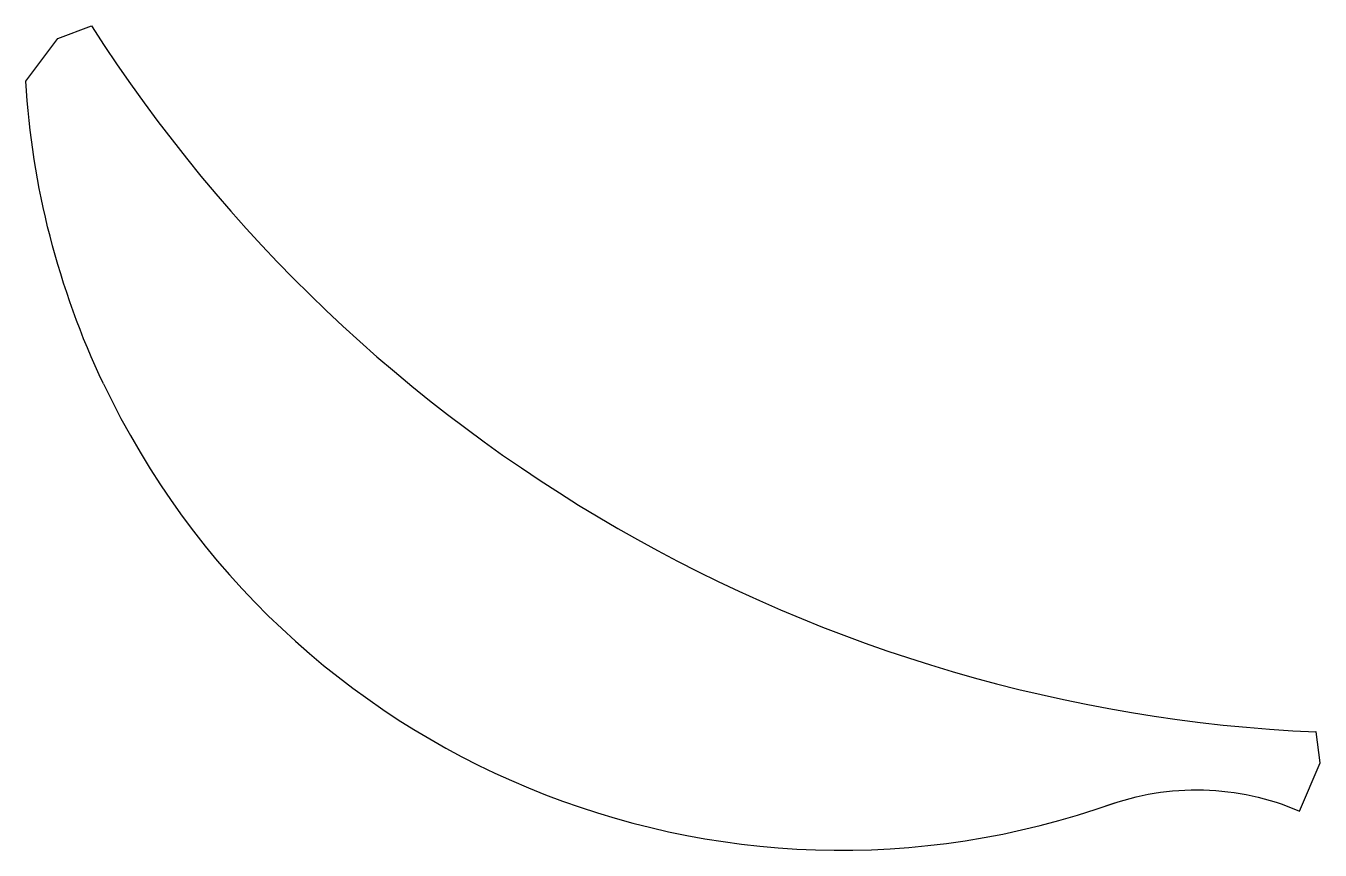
# Model space of a CAD drawing. Header units: millimetres. Extents: x 8.6 to 50.2, y 4.4 to 31.
import ezdxf

# ---------------------------------------------------------------- set-up
doc = ezdxf.new("R2010")
doc.units = ezdxf.units.MM
doc.layers.add('Corte exterior', color=1, linetype='Continuous', true_color=0xff0000)

msp = doc.modelspace()

# ---------------------------------------------------------------- linework, layer by layer
at = {"layer": 'Corte exterior', "flags": 128}
for points in [[(11.075, 19.446, -0.096507), (8.582, 29.18), (9.611, 30.557), (10.695, 30.958, 0.244068), (50.092, 8.243)], [(43.338, 5.865, -0.19253), (49.556, 5.697), (50.218, 7.253), (50.092, 8.243, -0.000082), (50.077, 8.244)]]:
    msp.add_lwpolyline(points, format="xyb", dxfattribs=at)
at = {"layer": 'Corte exterior'}
msp.add_arc((34.808, 30.712), 26.27, 205.3935, 289.5768, dxfattribs=at)

doc.saveas('drawing.dxf')
